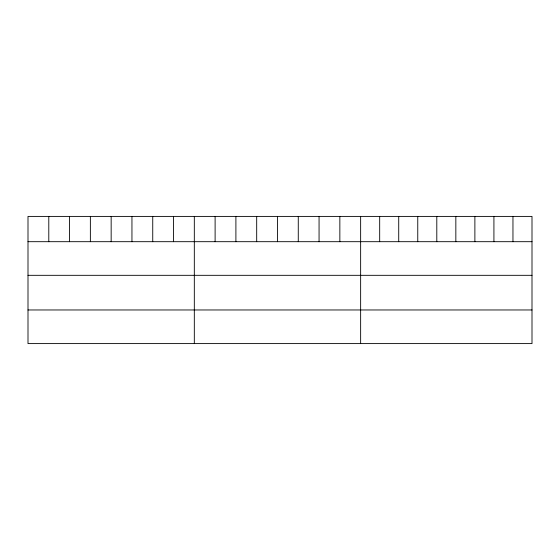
<?xml version="1.0" encoding="UTF-8"?>
<svg xmlns="http://www.w3.org/2000/svg" width="560" height="560" viewBox="0 0 560 560"><rect width="100%" height="100%" fill="white"/><g stroke="black" fill="none" stroke-linecap="round" stroke-linejoin="round"><path stroke-width="0.84" d="M532 241.689L532 343.595L28 343.595L28 216.405L532 216.405L532 241.689L28 241.689M28 275.317L532 275.317M28 309.967L532 309.967M512.96 216.405L512.96 241.689M493.92 216.405L493.92 241.689M474.88 216.405L474.88 241.689M455.84 216.405L455.84 241.689M436.8 216.405L436.8 241.689M417.76 216.405L417.76 241.689M398.72 216.405L398.72 241.689M379.68 216.405L379.68 241.689M360.64 216.405L360.64 343.595M339.85 216.405L339.85 241.689M319.06 216.405L319.06 241.689M298.27 216.405L298.27 241.689M277.48 216.405L277.48 241.689M256.69 216.405L256.69 241.689M235.9 216.405L235.9 241.689M215.11 216.405L215.11 241.689M194.32 216.405L194.32 343.595M173.53 216.405L173.53 241.689M152.74 216.405L152.74 241.689M131.95 216.405L131.95 241.689M111.16 216.405L111.16 241.689M90.37 216.405L90.37 241.689M69.58 216.405L69.58 241.689M48.79 216.405L48.79 241.689"/></g></svg>
